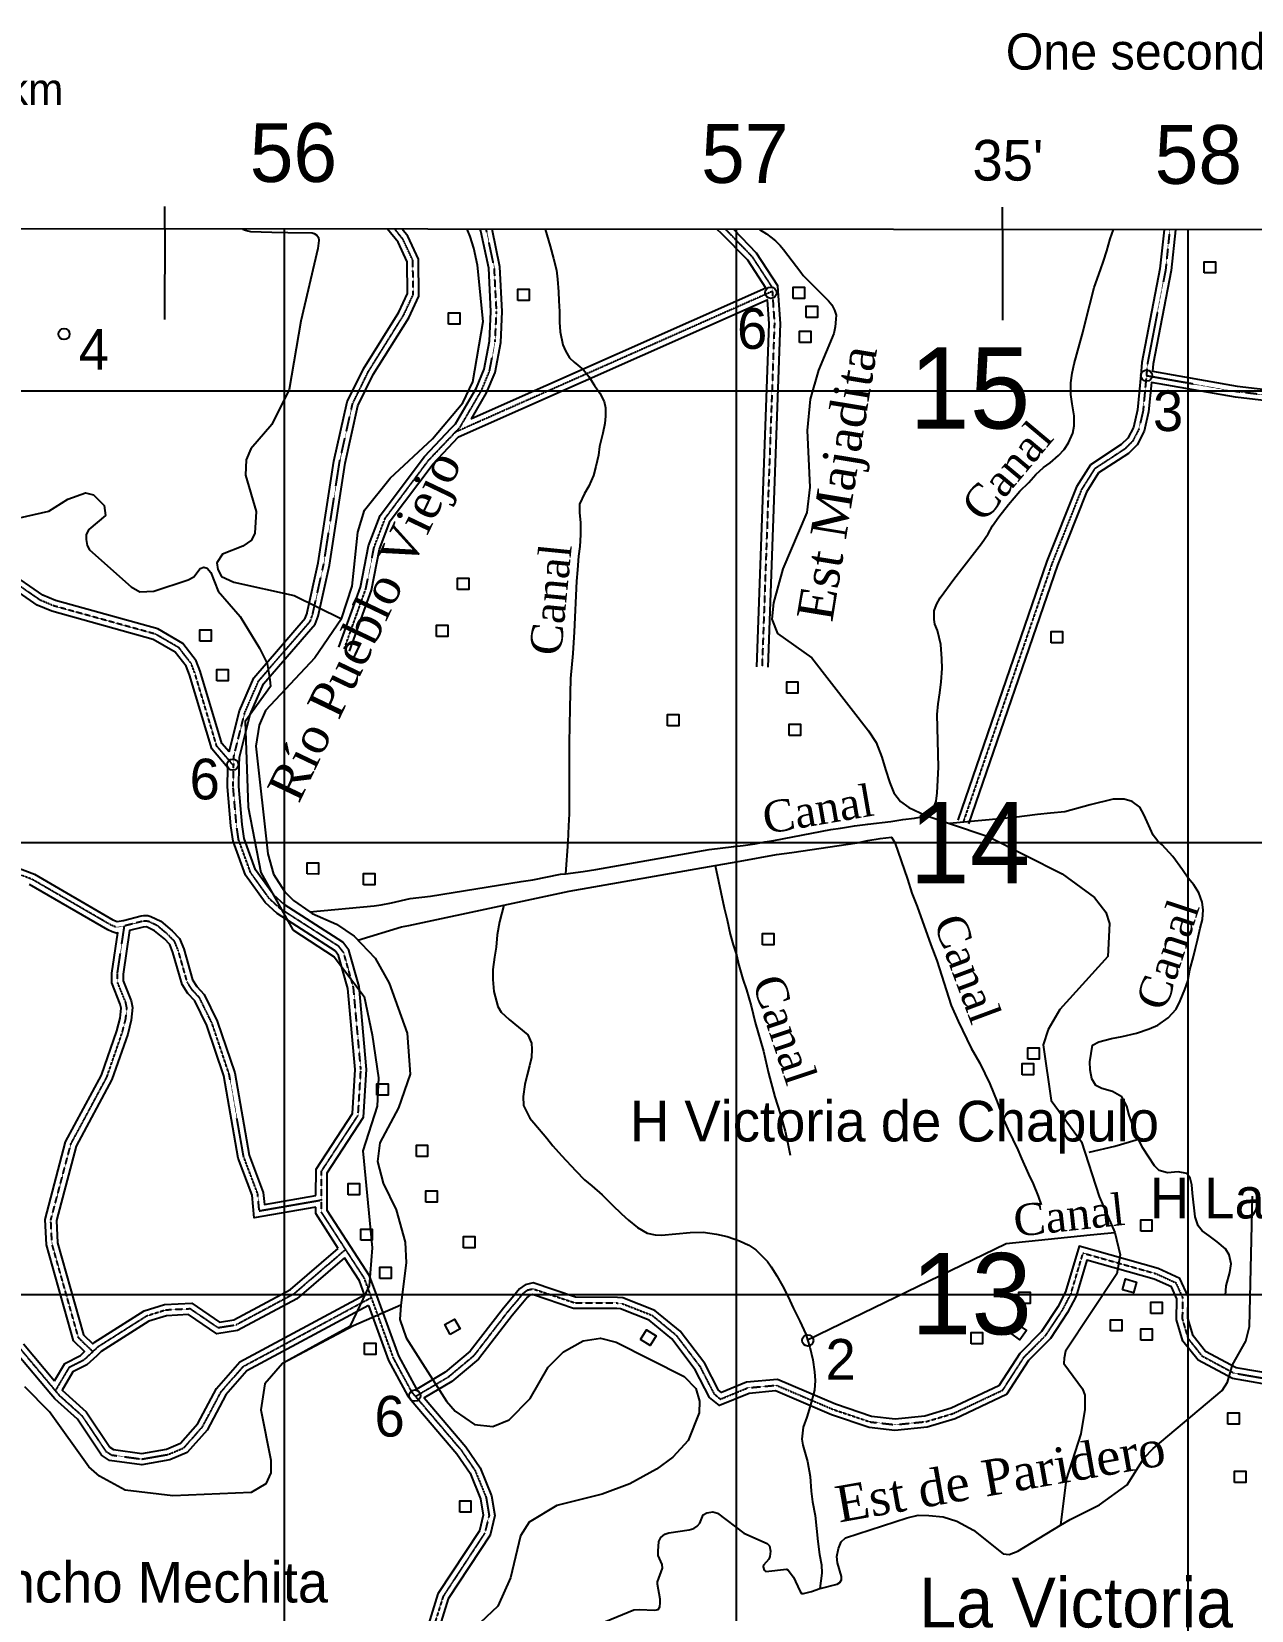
# Model space of a CAD drawing. Extents: x 638173 to 667318, y 9795622 to 9816401.
# Drawn here: x 655440 to 658140, y 9812301 to 9815795 of the extents above; entities that cross this region are included whole.
import ezdxf

# ---------------------------------------------------------------- set-up
doc = ezdxf.new("R2010")
doc.units = 0
doc.header["$MEASUREMENT"] = 0
doc.linetypes.add('HIDDEN', pattern=[0.375, 0.25, -0.125])
for name, color, linetype in [('CAMINO4', 7, 'CONTINUOUS'), ('CAUCECANALIZADO', 7, 'CONTINUOUS'), ('CUADRICULAUTM', 7, 'CONTINUOUS'), ('EDIFICACION', 7, 'CONTINUOUS'), ('INFORMACIONMARGI', 7, 'CONTINUOUS'), ('NOMBRESPOBLADOS', 7, 'CONTINUOUS'), ('NOMBRESPROPIOS', 7, 'CONTINUOUS'), ('PANTANOINUNDACIO', 7, 'CONTINUOUS'), ('PARALELACAMINO', 7, 'CONTINUOUS'), ('PROYECCION', 7, 'CONTINUOUS'), ('PUNTOALTURA', 7, 'CONTINUOUS'), ('RIOINTERMITENTE', 7, 'CONTINUOUS'), ('RIOPERENNE', 7, 'CONTINUOUS'), ('TEXTOAZUL', 7, 'CONTINUOUS'), ('VALORCUADRICULAR', 7, 'CONTINUOUS'), ('VALORGEOGRAFICO', 7, 'CONTINUOUS')]:
    doc.layers.add(name, color=color, linetype=linetype)
doc.styles.add('cotas', font='SWITZN.TTF')
doc.styles.add('escuelas', font='SWZCONLN.TTF')
doc.styles.add('marginal', font='UNVR57W.TTF')
doc.styles.add('poblados', font='SWZCONDN.TTF')
doc.styles.add('rios', font='TIMESI_0.TTF')

# ---------------------------------------------------------------- blocks, each defined once
blk = doc.blocks.new('COTA')
at = {"layer": 'PUNTOALTURA', "color": 1, "linetype": 'Continuous'}
blk.add_circle((0, 0), 12.5, dxfattribs=at)
blk = doc.blocks.new('CASA')
at = {"layer": 'EDIFICACION', "color": 4, "linetype": 'Continuous'}
blk.add_lwpolyline([(-12.57, -13.81), (-12.57, 11.18), (12.43, 11.18), (12.43, -13.82), (-12.57, -13.81)], close=True, dxfattribs=at)

msp = doc.modelspace()

# ---------------------------------------------------------------- linework, layer by layer
at = {"layer": 'CAMINO4', "color": 2, "linetype": 'HIDDEN'}
msp.add_line((657079.51, 9815219.77), (656378.08, 9814908.26), dxfattribs=at)
for points in [[(655887.46, 9814170.22), (655887.99, 9814191.11), (655911.97, 9814287.29), (655942.69, 9814357.77), (656057.04, 9814489.98), (656062.23, 9814504.81), (656086.97, 9814616.63), (656121.81, 9814841.74), (656150.63, 9814970.94), (656185.5, 9815042.23), (656263.82, 9815167.66), (656284.55, 9815212.11), (656284.27, 9815288.05), (656262.22, 9815335.09), (656244.23, 9815357.67)], [(656378.08, 9814908.26), (656388.63, 9814919.32), (656436.04, 9815000.73), (656453.86, 9815043.85), (656466.02, 9815108.16), (656469.41, 9815175.41), (656464.35, 9815272.8), (656446.4, 9815357.53)], [(656976.02, 9815357.15), (657034.13, 9815297.7), (657078.92, 9815228.84), (657079.51, 9815219.77)], [(657959.06, 9815356.46), (657949.95, 9815267.78), (657909.94, 9815061.06), (657907.32, 9815032.95)], [(657079.51, 9815219.77), (657084.18, 9815148.61), (657056.81, 9814388.8)], [(657907.32, 9815032.95), (657900.09, 9814955.54), (657890.66, 9814914.62), (657876.87, 9814887.93), (657859.83, 9814871.04), (657792.61, 9814826.97), (657763.8, 9814781.3), (657698.84, 9814618.72), (657502.09, 9814045.75)], [(658816.46, 9814875.88), (658466.35, 9814917.65), (658314.52, 9814973.53), (658106.53, 9814997.98), (657907.32, 9815032.95)], [(656132.04, 9814428.14), (656180.13, 9814561.81), (656198.18, 9814652.99), (656222.95, 9814717.96), (656319.22, 9814846.56), (656378.08, 9814908.26)], [(655887.46, 9814170.22), (655850.1, 9814213.36), (655801.56, 9814375.38), (655793.47, 9814396.36), (655766.5, 9814431.17), (655714.41, 9814461.37), (655488.86, 9814523.98), (655459, 9814536.67), (655380.17, 9814591.17), (655304.39, 9814623.73), (655205.17, 9814623.73), (655153.08, 9814608.45), (655047.34, 9814545.15), (654974.27, 9814482.27), (654959.64, 9814474.43)], [(656081.74, 9813208.33), (656082.18, 9813273.27), (656162.9, 9813396.52), (656169.03, 9813497.81), (656152.67, 9813679.56), (656131.17, 9813756.03), (656120.4, 9813770.14), (655991.48, 9813853.01), (655966.72, 9813875.6), (655924.96, 9813933.82), (655898.44, 9814006.37), (655893.76, 9814038.68), (655886.29, 9814124.01), (655887.46, 9814170.22)], [(655645.79, 9813815.62), (655628.45, 9813812.64), (655622.85, 9813814.47), (655614.56, 9813818.24), (655441.36, 9813918.74), (655323.11, 9813963.59), (655295.89, 9813970.58), (655241.17, 9813967.01), (655155, 9813934.75), (655132.92, 9813914.96), (655089.52, 9813847.33), (655050.65, 9813807.08), (654937.18, 9813722.05), (654913.72, 9813679.94), (654917.04, 9813579.56), (654910.58, 9813519.29)], [(656081.74, 9813208.33), (655944.2, 9813184.49), (655940.69, 9813222.83), (655909.52, 9813305.25), (655877.65, 9813487.09), (655839.59, 9813600.36), (655811.65, 9813656.96), (655795.76, 9813673.9), (655784.89, 9813690.91), (655765.04, 9813760.71), (655756.85, 9813781.14), (655742.65, 9813795.87), (655719.44, 9813815.56), (655700.3, 9813824.97), (655696.2, 9813825.88), (655688.66, 9813825.88), (655685.02, 9813825.54), (655645.79, 9813815.62)], [(655575.78, 9812873.38), (655544.04, 9812904.25), (655485.47, 9813112.1), (655482.9, 9813164.76), (655527.3, 9813333.03), (655606.7, 9813480.57), (655640.94, 9813579.73), (655648.61, 9813609.55), (655651.06, 9813634.33), (655648.61, 9813646.46), (655630.03, 9813691.93), (655630.19, 9813710.1), (655645.79, 9813815.62)], [(654815.55, 9813380.21), (654830.33, 9813332.09), (654897.33, 9813201.52), (654968.53, 9813110.53), (654988.07, 9813093.4), (655128.81, 9813034.53), (655149.63, 9813017.26), (655225.66, 9812873.68), (655359.65, 9812891.94), (655415.41, 9812879.53), (655492.7, 9812787.11)], [(656135.45, 9813099.57), (656081.56, 9813182.56), (656081.74, 9813208.33)], [(656135.45, 9813099.57), (656020.13, 9813000.75), (655892.16, 9812932.08), (655853.23, 9812926), (655791.33, 9812968.06), (655736.85, 9812965.34), (655694.77, 9812952.1), (655586.77, 9812883.62), (655575.78, 9812873.38)], [(656192.33, 9812993.43), (656176.84, 9813035.83), (656135.45, 9813099.57)], [(656289.78, 9812774.52), (656363.02, 9812817.87), (656420.21, 9812865.6), (656494.01, 9812961.51), (656513.56, 9812984.38), (656529.01, 9813003.49), (656537.96, 9813010), (656549.71, 9813012.57), (656641.88, 9812981.81), (656736.19, 9812981.19), (656746.22, 9812980.31), (656813.42, 9812954.02), (656866.25, 9812910.4), (656919.6, 9812840.28), (656950.43, 9812780.27), (656964.71, 9812768.42), (657025.42, 9812793.51), (657088.72, 9812799.16), (657215.07, 9812745.38), (657296.74, 9812717.92), (657351.11, 9812711.87), (657419.68, 9812718.62), (657479.62, 9812736.58), (657589.66, 9812788.41), (657636.96, 9812861.68), (657685.3, 9812910.39), (657722.3, 9812966.24), (657740.45, 9813001.25), (657767.33, 9813091.7), (657929.22, 9813045.97), (657972.32, 9813026.26), (657987.61, 9812993), (657986.85, 9812945.9), (657999.48, 9812902.89), (658030.18, 9812864.24), (658101.84, 9812826), (658196.4, 9812809.57)], [(655492.7, 9812787.11), (655500.69, 9812777.55), (655551.49, 9812731.98), (655604.21, 9812653.29), (655617.38, 9812644.81), (655684.12, 9812635.76), (655742.29, 9812645.94), (655777.19, 9812660.56), (655818.46, 9812707.13), (655859.89, 9812784.93), (655908.79, 9812840.81), (656192.33, 9812993.43)], [(656289.78, 9812774.52), (656282.29, 9812783.32), (656241.44, 9812858.96), (656192.33, 9812993.43)], [(655575.78, 9812873.38), (655555.43, 9812854.44), (655522.77, 9812838.07), (655492.7, 9812787.11)], [(656289.78, 9812774.52), (656391.32, 9812655.13), (656421.76, 9812610.22), (656446.07, 9812551.28), (656452.77, 9812511.08), (656443.16, 9812472.1), (656351.07, 9812332.02), (656324.81, 9812248.12), (656308.79, 9812156.81), (656284, 9812099.84), (656110.57, 9811846.98), (656025.69, 9811749.98), (655771.55, 9811661.24), (655736.66, 9811631.13), (655669.19, 9811554.47), (655456.84, 9811549.15), (655296.12, 9811533.62)]]:
    msp.add_lwpolyline(points, dxfattribs=at)
at = {"layer": 'CAUCECANALIZADO', "color": 132, "linetype": 'Continuous'}
for points in [[(656576.91, 9815357.44), (656588.09, 9815320.04), (656595.27, 9815293), (656601.64, 9815266.51), (656604.31, 9815247.02), (656606.66, 9815218.92), (656606.86, 9815198.83), (656608.24, 9815175.37), (656608.55, 9815151.82), (656610.14, 9815130.21), (656616.28, 9815101.37), (656622.05, 9815088.14), (656631, 9815073.17), (656641.19, 9815063.48), (656661.34, 9815046.6), (656673.21, 9815031.38), (656686.11, 9815011.65), (656698, 9814994.8), (656707.76, 9814976.37), (656710.31, 9814962.53), (656710.67, 9814943.4), (656709.04, 9814927.62), (656704.77, 9814906), (656697.35, 9814876.47), (656694.54, 9814857.63), (656689.09, 9814832.18), (656683.81, 9814812.8), (656673.56, 9814788.95), (656663.73, 9814772.38), (656653.17, 9814749.26), (656652.49, 9814729.85), (656654.91, 9814708.06), (656654.76, 9814681.25), (656653.33, 9814655.34), (656650.86, 9814634), (656648.08, 9814603.37), (656646.31, 9814578.44), (656641.23, 9814466.72), (656637.87, 9814418.39), (656633.04, 9814363.11), (656631.23, 9814297.2), (656630.05, 9814220.62), (656630.34, 9814130.25), (656629.75, 9814064.06), (656628.77, 9814037.31), (656626.7, 9814001.51), (656621.78, 9813931.2)], [(656621.78, 9813931.2), (656660.77, 9813936.18), (656688.71, 9813940.35), (656940, 9813984.53), (656994.6, 9813991.69), (657015.34, 9813993.77), (657040.69, 9813997.33), (657062.96, 9814002.07), (657082.94, 9814004.97), (657208.95, 9814028.76), (657230.32, 9814032.29), (657261.24, 9814037.04), (657290.89, 9814041.04), (657341.82, 9814046.8), (657368.25, 9814050.96), (657394.21, 9814054.01), (657417.88, 9814058.68), (657419.64, 9814060.1), (657431.49, 9814069.53), (657439.04, 9814083.69), (657442.27, 9814091.78), (657444.43, 9814109.99), (657447.67, 9814166.62), (657444.71, 9814283.21), (657446.8, 9814307.35), (657450, 9814331.78), (657453.56, 9814355.74), (657455.14, 9814385), (657455.02, 9814406.36), (657452.22, 9814438.71), (657445.45, 9814469.7), (657439.26, 9814483.4), (657438.02, 9814493.88), (657438.04, 9814512.92), (657442.99, 9814526.85), (657451.42, 9814541.4), (657481.54, 9814582.89), (657527.23, 9814641.71), (657542.4, 9814661.9), (657557.15, 9814683.44), (657567.03, 9814700.7), (657580.73, 9814721.2), (657602.61, 9814748.29), (657627.51, 9814777.59), (657647.1, 9814797.1), (657662.87, 9814814.82), (657679.99, 9814830.07), (657694.47, 9814840.31), (657712.91, 9814856.43), (657725.38, 9814870.14), (657735.44, 9814884.71), (657744.4, 9814905.99), (657747.46, 9814922.02), (657747.85, 9814944.81), (657743.06, 9814971.25), (657740.59, 9814992.02), (657740.36, 9815017.47), (657743.51, 9815038.93), (657747.91, 9815059.75), (657753.32, 9815080.65), (657759.71, 9815102.52), (657766.66, 9815128.73), (657771.72, 9815149.98), (657791.68, 9815228.15), (657806.12, 9815267.31), (657812.67, 9815286.74), (657819.94, 9815309.39), (657827.58, 9815336.29), (657834.46, 9815356.55)], [(657889.75, 9813343.68), (657886.18, 9813350.7), (657869.18, 9813396.86), (657864.41, 9813416.68), (657853.3, 9813437.57), (657832.21, 9813449.33), (657808.7, 9813455.76), (657795.58, 9813462.23), (657786.41, 9813477.5), (657783.21, 9813497.39), (657782.52, 9813515.23), (657788.5, 9813551.76), (657802.31, 9813559.47), (657830.56, 9813566.57), (657853.75, 9813571.01), (657885.48, 9813578.6), (657913.94, 9813587.61), (657933.15, 9813596.36), (657955.39, 9813612.2), (657973.25, 9813631.3), (657982.02, 9813649.73), (657992.9, 9813675.02), (657999.02, 9813693.59), (658003.89, 9813718.36), (658011.93, 9813748), (658015.95, 9813766.12), (658020.7, 9813784.39), (658026.35, 9813810.99), (658031.72, 9813830.19), (658032.95, 9813851.29), (658031.07, 9813868.21), (658023.76, 9813888.87), (658012.63, 9813906.43), (658000.29, 9813921.29), (657987.73, 9813939.97), (657966.35, 9813969.41), (657942.62, 9813995.38), (657932.78, 9814003.27), (657922.36, 9814016.35), (657908.99, 9814045.68), (657901.65, 9814062.45), (657893.02, 9814078.63), (657875.77, 9814090.77), (657858.51, 9814095.83), (657833.71, 9814095.83), (657783.03, 9814083.69), (657726.84, 9814068.05), (657695.25, 9814065.27), (657666.14, 9814062.25), (657614.61, 9814055.31), (657471.37, 9814042.5)], [(656953.28, 9813949.18), (657008.34, 9813958.86), (657088.82, 9813973.46), (657123.06, 9813978.38), (657267.45, 9813999.51), (657291.02, 9814004.55), (657318.15, 9814009.34), (657343.02, 9814011.79), (657350.71, 9814000.37), (657378.84, 9813918.88), (657388.72, 9813888.35), (657400.2, 9813858.29), (657430.64, 9813773.47), (657443.82, 9813739.08), (657475.5, 9813639.49), (657490.93, 9813604.61), (657519.44, 9813545.22), (657538.8, 9813511.56), (657560.63, 9813466.39), (657569, 9813446.52), (657576.91, 9813426.22), (657584.37, 9813405.95), (657592.33, 9813385.85), (657600.64, 9813365.97), (657622.94, 9813320.46), (657630.98, 9813300.81), (657646.51, 9813266.31), (657656.72, 9813244.9), (657667.82, 9813217.63), (657674.7, 9813198.26)], [(656055.96, 9813846.79), (656198.1, 9813859.78), (656214.17, 9813862.02), (656237.1, 9813866.44), (656278.37, 9813876), (656323.1, 9813881.34), (656523.86, 9813913.88), (656549.87, 9813917.75), (656611.02, 9813929.83), (656621.78, 9813931.2)], [(656485.35, 9813861.58), (656629.78, 9813892.28), (656953.28, 9813949.18)], [(656953.28, 9813949.18), (656972.86, 9813855.86), (656979.97, 9813828.88), (656986.32, 9813797.67), (656992.94, 9813774.04), (657000.04, 9813751.47), (657005.79, 9813728.46), (657014.63, 9813697.66), (657022.78, 9813673.85), (657032.82, 9813638.68), (657041.92, 9813602.04), (657060.06, 9813538.64), (657071.04, 9813489.93), (657085.48, 9813437.12), (657097.23, 9813400.45), (657107.78, 9813361.54), (657113.91, 9813334.28), (657119.31, 9813308.09)], [(656162.53, 9813784.1), (656258.59, 9813813.67), (656275.2, 9813816.91), (656485.35, 9813861.58)], [(656485.35, 9813861.58), (656475.79, 9813824.91), (656470.31, 9813795.61), (656468.14, 9813768.75), (656464.58, 9813746.19), (656461.34, 9813719.36), (656461.27, 9813697.35), (656463.34, 9813670.36), (656471.79, 9813637.38), (656479.59, 9813624.83), (656497.29, 9813608.55), (656538.24, 9813574.53), (656546.46, 9813556.41), (656547.66, 9813542.83), (656546.77, 9813524.41), (656542.54, 9813505.88), (656536.78, 9813486.08), (656532.11, 9813464.8), (656527.86, 9813437.95), (656528.65, 9813418.22), (656543.16, 9813390.25), (656551.58, 9813379.9), (656580.46, 9813346.2), (656594.01, 9813329.11), (656612.97, 9813307.9), (656644.81, 9813273.64), (656664.06, 9813254.03), (656680.44, 9813240.6), (656703.32, 9813220.68), (656725.18, 9813198.72), (656745.87, 9813178.54), (656761.02, 9813164.81), (656781.05, 9813148.61), (656802.27, 9813136.05), (656820.31, 9813131.65), (656834, 9813131.54), (656897.43, 9813137.08), (656926.57, 9813137.69), (656956.13, 9813133.5), (656979.45, 9813128.56), (657007.02, 9813119.01), (657027.41, 9813109.4), (657043.27, 9813098.95), (657068.99, 9813073.36), (657077.11, 9813061.28), (657089.42, 9813041.12), (657102.1, 9813018.91), (657114.59, 9812994.54), (657126.04, 9812970.53), (657140.77, 9812940.81), (657153.56, 9812912.25), (657157.58, 9812899.42)], [(657780.85, 9813314.6), (657837.57, 9813327.88), (657889.75, 9813343.68)], [(658082.85, 9812997.5), (658084.19, 9813019.43), (658092.06, 9813048.81), (658095.17, 9813067.85), (658090.88, 9813087.95), (658082.69, 9813100.75), (658064.06, 9813116.82), (658046.56, 9813130.03), (658030.6, 9813140.85), (658021.92, 9813152.06), (658015.24, 9813172.08), (658009.57, 9813224.16), (658007.96, 9813242.43), (658004.44, 9813257.25), (657997.23, 9813267.58), (657977.92, 9813271.36), (657954.19, 9813269.45), (657935.5, 9813274.05), (657925.29, 9813284.74), (657912.85, 9813303.57), (657898.93, 9813325.6), (657889.75, 9813343.68)], [(657157.58, 9812899.42), (657596.81, 9813112.95), (657783.32, 9813131.94), (657837.3, 9813136.96)], [(657157.58, 9812899.42), (657162.52, 9812883.66), (657169.03, 9812855.55), (657173.13, 9812829.18), (657174.5, 9812809.38), (657173.13, 9812788.39), (657163.68, 9812753.06), (657155.69, 9812728.22), (657148, 9812706.11), (657145.22, 9812679.7), (657147.07, 9812666.56), (657157.47, 9812630.22), (657163.09, 9812597.31), (657165.93, 9812564.4), (657168.44, 9812540.92), (657174.74, 9812510.96), (657180.1, 9812453.18), (657184.25, 9812424.74), (657188.19, 9812401.44), (657188.93, 9812383.1), (657184.85, 9812349.01)]]:
    msp.add_lwpolyline(points, dxfattribs=at)
at = {"layer": 'CUADRICULAUTM', "color": 2, "linetype": 'Continuous'}
for points in [[(656000, 9796930.07), (656000, 9797000), (656000, 9798000), (656000, 9799000), (656000, 9800000), (656000, 9801000), (656000, 9802000), (656000, 9803000), (656000, 9804000), (656000, 9805000), (656000, 9806000), (656000, 9807000), (656000, 9808000), (656000, 9809000), (656000, 9810000), (656000, 9811000), (656000, 9812000), (656000, 9813000), (656000, 9814000), (656000, 9815357.85)], [(657000, 9796929.3), (657000, 9797000), (657000, 9798000), (657000, 9799000), (657000, 9800000), (657000, 9801000), (657000, 9802000), (657000, 9803000), (657000, 9804000), (657000, 9805000), (657000, 9806000), (657000, 9807000), (657000, 9808000), (657000, 9809000), (657000, 9810000), (657000, 9811000), (657000, 9812000), (657000, 9813000), (657000, 9814000), (657000, 9815357.14)], [(658000, 9796928.52), (658000, 9797000), (658000, 9798000), (658000, 9799000), (658000, 9800000), (658000, 9801000), (658000, 9802000), (658000, 9803000), (658000, 9804000), (658000, 9805000), (658000, 9806000), (658000, 9807000), (658000, 9808000), (658000, 9809000), (658000, 9810000), (658000, 9811000), (658000, 9812000), (658000, 9813000), (658000, 9814000), (658000, 9815356.43)], [(655000, 9815000), (656000, 9815000), (657000, 9815000), (658000, 9815000), (659000, 9815000), (660000, 9815000), (661000, 9815000), (662000, 9815000), (663000, 9815000), (664000, 9815000), (666619.42, 9815000)], [(655000, 9814000), (656000, 9814000), (657000, 9814000), (658000, 9814000), (659000, 9814000), (660000, 9814000), (661000, 9814000), (662000, 9814000), (663000, 9814000), (664000, 9814000), (665000, 9814000), (666617.8, 9814000)], [(655000, 9813000), (656000, 9813000), (657000, 9813000), (658000, 9813000), (659000, 9813000), (660000, 9813000), (661000, 9813000), (662000, 9813000), (663000, 9813000), (664000, 9813000), (665000, 9813000), (666617.8, 9813000)]]:
    msp.add_lwpolyline(points, dxfattribs=at)
at = {"layer": 'PANTANOINUNDACIO', "color": 2, "linetype": 'Continuous'}
for points in [[(655380.82, 9814711.01), (655478.67, 9814733.77), (655520.23, 9814760.01), (655559.66, 9814773.95), (655577.24, 9814769.71), (655600.69, 9814746.24), (655604.09, 9814724.1), (655566.92, 9814693.08), (655561.06, 9814681.99), (655561, 9814670.59), (655563.43, 9814657.68), (655568.68, 9814648.16), (655660.7, 9814566.32), (655679.73, 9814555.02), (655711.04, 9814556.65), (655786.96, 9814581.2), (655799.1, 9814588.19), (655813.65, 9814606.69), (655821.17, 9814609.62), (655829.06, 9814607.29), (655836.77, 9814597.8), (655852.85, 9814556.7), (655902.12, 9814500.39), (655944.35, 9814430.01), (655961.28, 9814396.21), (655967.21, 9814360.63), (655968.98, 9814345.55), (655912.67, 9814268.12), (655919.71, 9814078.09), (655947.87, 9813933.8), (656018.25, 9813807.11), (656109.75, 9813747.28), (656176.62, 9813659.3), (656194.21, 9813574.84), (656208.29, 9813479.82), (656204.77, 9813416.47), (656173.1, 9813317.93), (656194.21, 9813103.26), (656187.17, 9813018.8), (656144.75, 9812928.9)], [(656144.75, 9812928.9), (655995.8, 9812847.17), (655956.61, 9812802.61), (655947.78, 9812744.84), (655969.83, 9812633.62), (655969.88, 9812605.13), (655958.8, 9812580.7), (655926.34, 9812562.01), (655752.96, 9812554.4), (655647.29, 9812567.32), (655590.58, 9812597.68), (655567.23, 9812618.63), (655479.98, 9812740.04), (655425.47, 9812795.5)]]:
    msp.add_lwpolyline(points, dxfattribs=at)
at = {"layer": 'PARALELACAMINO', "color": 7, "linetype": 'Continuous'}
for p, q in [((656434.48, 9815353.48), (656433.11, 9815357.54)), ((656957.89, 9815357.17), (656965.98, 9815349.45))]:
    msp.add_line(p, q, dxfattribs=at)
for points in [[(655877.52, 9814200.79), (655900.09, 9814291.33), (655931.99, 9814364.51), (656046.03, 9814496.36), (656049.94, 9814507.54), (656050.2, 9814508.29), (656050.35, 9814508.96), (656074.68, 9814618.94), (656109.52, 9814844.06), (656138.75, 9814975.1), (656174.56, 9815048.3), (656252.81, 9815173.63), (656272.04, 9815214.86), (656271.78, 9815285.24), (656251.53, 9815328.45), (656228.18, 9815357.69)], [(656074.26, 9814501.33), (656099.26, 9814614.32), (656134.1, 9814839.42), (656162.51, 9814966.78), (656196.44, 9815036.16), (656274.83, 9815161.69), (656297.06, 9815209.36), (656296.76, 9815290.86), (656272.91, 9815341.73), (656260.31, 9815357.66)], [(656120.28, 9814432.37), (656168.05, 9814565.16), (656186.12, 9814656.45), (656211.89, 9814724.05), (656309.66, 9814854.65), (656369.04, 9814916.89), (656378.57, 9814926.88), (656424.81, 9815006.29), (656441.82, 9815047.44), (656453.58, 9815109.64), (656456.89, 9815175.4), (656451.92, 9815271.17), (656434.48, 9815353.48)], [(656965.98, 9815349.45), (657024.33, 9815289.84), (657065.16, 9815227.07), (656413.88, 9814937.83), (656447.27, 9814995.17), (656465.9, 9815040.26), (656478.46, 9815106.68), (656481.93, 9815175.42), (656476.78, 9815274.43), (656459.93, 9815357.52)], [(656994.14, 9815357.14), (657043.93, 9815305.56), (657091.18, 9815232.91), (657091.98, 9815220.59), (657096.69, 9815148.79), (657069.3, 9814388.35)], [(657946.88, 9815356.47), (657937.57, 9815269.62), (657897.55, 9815062.83), (657894.87, 9815034.11), (657887.72, 9814957.53), (657878.83, 9814918.96), (657866.67, 9814895.42), (657851.92, 9814880.8), (657783.49, 9814835.94), (657752.62, 9814787), (657687.12, 9814623.07), (657490.27, 9814049.81)], [(657971.73, 9815356.45), (657962.33, 9815265.94), (657922.33, 9815059.29), (657920.84, 9815043.27), (658108.34, 9815010.35), (658317.45, 9814985.77), (658469.29, 9814929.89), (658802.1, 9814890.18)], [(656143.8, 9814423.91), (656192.21, 9814558.46), (656210.24, 9814649.53), (656234.01, 9814711.87), (656328.78, 9814838.47), (656385.42, 9814897.85), (657068.21, 9815201.08), (657071.67, 9815148.43), (657044.32, 9814389.25)], [(658951.21, 9814099), (658874.85, 9814278.1), (658837.03, 9814562.85), (658842.55, 9814614.96), (658830.81, 9814726.87), (658811.42, 9814814.69), (658805.25, 9814864.63), (658463.41, 9814905.41), (658311.59, 9814961.29), (658104.72, 9814985.61), (657918.51, 9815018.3), (657912.46, 9814953.55), (657902.49, 9814910.28), (657887.07, 9814880.44), (657867.74, 9814861.28), (657801.73, 9814818), (657774.98, 9814775.6), (657710.56, 9814614.37), (657513.91, 9814041.69)], [(655877.52, 9814200.79), (655861.3, 9814219.52), (655813.4, 9814379.43), (655804.47, 9814402.57), (655774.88, 9814440.76), (655719.3, 9814472.99), (655492.99, 9814535.81), (655465.06, 9814547.68), (655386.25, 9814602.16)], [(655874.84, 9814165.7), (655838.9, 9814207.2), (655789.72, 9814371.33), (655782.47, 9814390.15), (655758.12, 9814421.58), (655709.52, 9814449.75), (655484.73, 9814512.15), (655452.94, 9814525.66), (655374.09, 9814580.18)], [(658197.87, 9812822), (658105.96, 9812837.97), (658038.35, 9812874.05), (658010.79, 9812908.75), (657999.38, 9812947.6), (658000.15, 9812995.64), (657981.74, 9813035.7), (657933.54, 9813057.74), (657758.86, 9813107.08), (657728.81, 9813005.95), (657711.51, 9812972.59), (657675.56, 9812918.32), (657627.17, 9812869.56), (657581.1, 9812798.19), (657475.14, 9812748.29), (657417.25, 9812730.94), (657351.19, 9812724.44), (657299.45, 9812730.2), (657219.52, 9812757.07), (657090.73, 9812811.89), (657022.41, 9812805.79), (656966.9, 9812782.85), (656960.38, 9812788.26), (656930.22, 9812846.97), (656875.32, 9812919.12), (656819.84, 9812964.93), (656749.1, 9812992.61), (656736.78, 9812993.69), (656643.95, 9812994.3), (656550.4, 9813025.52), (656532.73, 9813021.65), (656520.33, 9813012.63), (656503.95, 9812992.37), (656484.3, 9812969.39), (656411.14, 9812874.31), (656355.79, 9812828.11), (656292.52, 9812790.67), (656252.87, 9812864.1), (656204.07, 9812997.72), (656188.09, 9813041.45), (656145.93, 9813106.38), (656094.09, 9813186.22), (656094.24, 9813208.25), (656094.65, 9813269.5), (656175.18, 9813392.45), (656181.56, 9813497.99), (656165.02, 9813681.83), (656142.56, 9813761.71), (656129, 9813779.47), (655999.13, 9813862.95), (655976.11, 9813883.95), (655936.11, 9813939.72), (655910.63, 9814009.44), (655906.18, 9814040.12), (655898.8, 9814124.4), (655899.96, 9814169.9), (655900.45, 9814189.42), (655923.85, 9814283.25), (655953.39, 9814351.03), (656068.05, 9814483.6), (656074.26, 9814501.33)], [(656069.31, 9813218.86), (656069.71, 9813277.04), (656150.62, 9813400.59), (656156.5, 9813497.63), (656140.32, 9813677.29), (656119.78, 9813750.35), (656111.8, 9813760.81), (655983.83, 9813843.07), (655957.33, 9813867.25), (655913.81, 9813927.92), (655886.25, 9814003.3), (655881.34, 9814037.24), (655873.78, 9814123.62), (655874.84, 9814165.7)], [(655326.89, 9813975.52), (655446.75, 9813930.06), (655620.3, 9813829.36), (655629.39, 9813825.48), (655642.72, 9813827.78), (655643.2, 9813827.86), (655643.66, 9813827.98), (655682.89, 9813837.9), (655688.08, 9813838.38), (655697.57, 9813838.38), (655704.47, 9813836.85), (655726.35, 9813826.09), (655751.21, 9813805), (655767.54, 9813788.06), (655776.88, 9813764.76), (655796.41, 9813696.09), (655805.67, 9813681.61), (655822.04, 9813664.16), (655851.17, 9813605.14), (655889.8, 9813490.18), (655921.63, 9813308.57), (655952.98, 9813225.66), (655955.41, 9813199.12), (656069.31, 9813218.86)], [(655490.93, 9812808.71), (655513.88, 9812847.59), (655548.23, 9812864.81), (655557.65, 9812873.58), (655532.92, 9812897.63), (655473.05, 9813110.07), (655470.32, 9813166.08), (655515.59, 9813337.65), (655595.21, 9813485.6), (655628.96, 9813583.33), (655636.27, 9813611.73), (655638.44, 9813633.69), (655636.59, 9813642.83), (655617.51, 9813689.53), (655617.7, 9813711.07), (655630.9, 9813800.38), (655627.51, 9813799.8), (655618.31, 9813802.8), (655608.82, 9813807.12), (655435.97, 9813907.42)], [(656069.13, 9813193.46), (655932.99, 9813169.86), (655928.4, 9813220), (655897.41, 9813301.93), (655865.5, 9813484), (655828.01, 9813595.58), (655801.26, 9813649.76), (655785.85, 9813666.19), (655773.37, 9813685.73), (655753.2, 9813756.66), (655746.16, 9813774.22), (655734.09, 9813786.74), (655712.53, 9813805.03), (655696.13, 9813813.09), (655694.83, 9813813.38), (655687.15, 9813813.18), (655656.94, 9813805.54), (655642.68, 9813709.13), (655642.55, 9813694.33), (655660.63, 9813650.09), (655663.68, 9813634.97), (655660.95, 9813607.37), (655652.92, 9813576.13), (655618.19, 9813475.54), (655539.01, 9813328.41), (655495.48, 9813163.44), (655497.89, 9813114.13), (655555.16, 9812910.87), (655575.96, 9812890.64), (655579.1, 9812893.56), (655689.46, 9812963.53), (655734.63, 9812977.74), (655794.89, 9812980.75), (655856.18, 9812939.11), (655888.13, 9812944.1), (656013.03, 9813011.12), (656119.01, 9813101.94)], [(656185.54, 9812975.58), (655916.71, 9812830.88), (655870.25, 9812777.78), (655828.8, 9812699.95), (655784.65, 9812650.13), (655745.83, 9812633.87), (655684.36, 9812623.11), (655612.95, 9812632.8), (655595.27, 9812644.18), (655541.98, 9812723.72), (655491.67, 9812768.84), (655483.11, 9812779.09), (655408.55, 9812868.25), (655359.12, 9812879.25), (655218.7, 9812860.12), (655139.74, 9813009.22), (655122.27, 9813023.72), (654981.36, 9813082.66), (654959.41, 9813101.9), (654886.75, 9813194.75), (654818.7, 9813327.37), (654804.36, 9813374.07), (654769.02, 9813415.43), (654735.38, 9813428.96)], [(656119.01, 9813101.94), (656069.03, 9813178.9), (656069.13, 9813193.46)], [(656132.74, 9813080.79), (656027.23, 9812990.38), (655896.19, 9812920.06), (655850.28, 9812912.89), (655787.77, 9812955.37), (655739.07, 9812952.94), (655700.08, 9812940.67), (655594.44, 9812873.68), (655584.3, 9812864.23), (655562.63, 9812844.07), (655531.66, 9812828.55), (655507.75, 9812788.02), (655561, 9812740.24), (655613.15, 9812662.4), (655621.81, 9812656.82), (655683.88, 9812648.41), (655738.75, 9812658.01), (655769.73, 9812670.99), (655808.12, 9812714.31), (655849.53, 9812792.08), (655900.87, 9812850.74), (656176.88, 9812999.31)], [(656176.88, 9812999.31), (656165.59, 9813030.21), (656132.74, 9813080.79)], [(658194.93, 9812797.14), (658097.72, 9812814.03), (658022.01, 9812854.43), (657988.17, 9812897.03), (657974.32, 9812944.2), (657975.07, 9812990.36), (657962.9, 9813016.82), (657924.9, 9813034.2), (657775.8, 9813076.32), (657752.09, 9812996.55), (657733.09, 9812959.89), (657695.04, 9812902.46), (657646.75, 9812853.8), (657598.22, 9812778.63), (657484.1, 9812724.87), (657422.11, 9812706.3), (657351.03, 9812699.3), (657294.03, 9812705.64), (657210.62, 9812733.69), (657086.71, 9812786.43), (657028.43, 9812781.23), (656962.52, 9812753.99), (656940.48, 9812772.28), (656908.98, 9812833.59), (656857.18, 9812901.68), (656807, 9812943.11), (656743.34, 9812968.01), (656735.6, 9812968.69), (656639.81, 9812969.32), (656549.02, 9812999.62), (656543.19, 9812998.35), (656537.69, 9812994.35), (656523.17, 9812976.39), (656503.72, 9812953.63), (656429.28, 9812856.89), (656370.25, 9812807.63), (656308.91, 9812771.32), (656401.28, 9812662.71), (656432.83, 9812616.17), (656458.17, 9812554.73), (656465.52, 9812510.59), (656454.78, 9812467.03), (656362.48, 9812326.62), (656336.98, 9812245.16)], [(656185.54, 9812975.58), (656230.01, 9812853.82), (656271.92, 9812776.22), (656280.26, 9812766.42), (656381.36, 9812647.55), (656410.69, 9812604.27), (656433.97, 9812547.83), (656440.02, 9812511.57), (656431.54, 9812477.17), (656339.66, 9812337.42), (656312.64, 9812251.08), (656296.73, 9812160.43), (656273.02, 9812105.92), (656100.68, 9811854.66), (656018.46, 9811760.69), (655765.18, 9811672.26), (655727.84, 9811640.03), (655663.42, 9811566.83), (655456.08, 9811561.63), (655295.51, 9811546.12)], [(655422.27, 9812890.81), (655490.93, 9812808.71)]]:
    msp.add_lwpolyline(points, dxfattribs=at)
at = {"layer": 'PROYECCION', "color": 7, "linetype": 'Continuous'}
for p, q in [((655734.8, 9815357.8), (655734.84, 9815407.8)), ((657589.16, 9815356.51), (657589.2, 9815406.51)), ((657589.16, 9815356.51), (657589.2, 9815406.51)), ((655734.8, 9815357.8), (655734.65, 9815157.8)), ((657589.16, 9815356.51), (657589.01, 9815156.51))]:
    msp.add_line(p, q, dxfattribs=at)
msp.add_lwpolyline([(638790.96, 9796943.41), (666604.83, 9796921.85), (666619.7, 9815350.33), (638803.33, 9815370.02)], close=True, dxfattribs=at)
at = {"layer": 'RIOINTERMITENTE', "color": 132, "linetype": 'Continuous'}
for points in [[(657051.3, 9815357.1), (657066.65, 9815347.31), (657076.66, 9815339.85), (657086.68, 9815331.41), (657091.82, 9815326.6), (657096.7, 9815321.78), (657104.66, 9815312.62), (657142.92, 9815262.34), (657147.9, 9815255.1), (657204.07, 9815198.78), (657210.99, 9815190.27), (657217.38, 9815178.65), (657220.73, 9815167.16), (657220.48, 9815158.12), (657218.93, 9815141.47), (657215.52, 9815126.85), (657181.64, 9815045.81), (657163.15, 9814981.71), (657157.04, 9814912.33), (657162.81, 9814786.31), (657155.9, 9814730.28), (657102.75, 9814606.19), (657081.92, 9814530.72), (657078.88, 9814494.51), (657090.91, 9814462.42), (657166.74, 9814408.97), (657292.51, 9814247.59), (657309.64, 9814221.24), (657322.04, 9814188.79), (657330.13, 9814161.57), (657340.01, 9814132.31), (657348.58, 9814109.82), (657363.56, 9814091.21), (657381.89, 9814077.62), (657419.64, 9814060.1)], [(657419.64, 9814060.1), (657471.37, 9814042.5), (657557.17, 9814013.3), (657721.23, 9813930.88), (657792.27, 9813878.9), (657817.71, 9813845.72), (657825.77, 9813820.77), (657821.84, 9813748.18), (657715.97, 9813630.59), (657690.21, 9813586.77), (657679.14, 9813552.25), (657696.99, 9813429.32), (657763.88, 9813337.82), (657803.02, 9813216.52), (657837.3, 9813136.96), (657849.22, 9813087.55), (657842, 9813045.66), (657728.79, 9812874.28), (657725.16, 9812858.85), (657724.97, 9812847.55), (657766.02, 9812791.24), (657771.22, 9812777), (657771.22, 9812745.22), (657762.56, 9812691.78), (657730.03, 9812590.39), (657717.58, 9812489.37)], [(657717.58, 9812489.37), (657738.56, 9812502.1), (657803.55, 9812534.26), (657864.62, 9812578.8), (657902.59, 9812638.51), (657922.78, 9812659.08), (658074.88, 9812787.18), (658086.84, 9812805.89), (658097.74, 9812844.07), (658127.33, 9812896.4), (658135.89, 9812929.16), (658142.32, 9813217.6)], [(656257.6, 9812976.45), (656152.9, 9812930.7), (655995.8, 9812847.17), (655956.61, 9812802.61), (655947.78, 9812744.84), (655969.83, 9812633.62), (655969.88, 9812605.13), (655958.8, 9812580.7), (655926.34, 9812562.01), (655752.96, 9812554.4), (655647.29, 9812567.32), (655590.58, 9812597.68), (655567.23, 9812618.63), (655479.98, 9812740.04), (655425.47, 9812795.5)], [(656660.08, 9812255.78), (656773.25, 9812301.93), (656784.89, 9812303.17), (656819.49, 9812301.43), (656826.99, 9812302.54), (656830.91, 9812309.04), (656831.33, 9812317.92), (656831.3, 9812325.81), (656825.54, 9812358.96), (656825.41, 9812364.42), (656836.45, 9812394.6), (656835.56, 9812402.47), (656827.13, 9812422.34), (656826.68, 9812431.64), (656828.4, 9812453.72), (656833.02, 9812462.08), (656841.9, 9812469.69), (656850.49, 9812472.69), (656895.72, 9812478.82), (656906.16, 9812481.95), (656913.56, 9812487.33), (656918.84, 9812493.79), (656926.82, 9812512.15), (656934.48, 9812517.04), (656947.59, 9812518.73), (656958.18, 9812516.11), (657016.31, 9812471.76), (657068.49, 9812448.97), (657073.4, 9812443.45), (657075.68, 9812432.06), (657073.99, 9812419.8), (657071.84, 9812413.99), (657060.04, 9812401.2), (657059.25, 9812397.44), (657061.31, 9812389.79), (657065.24, 9812386.68), (657110.64, 9812392.33), (657115, 9812389.79), (657126.83, 9812374.57), (657140.36, 9812344.13), (657144.3, 9812338.12), (657148.82, 9812338.21), (657166.17, 9812342.78), (657184.85, 9812349.01), (657185.77, 9812349.32), (657222.8, 9812358.93), (657228.72, 9812362.73), (657232.33, 9812368.52), (657232.94, 9812375.84), (657223.64, 9812405.85), (657222.21, 9812420.33), (657225.76, 9812437.98), (657231.75, 9812452.89), (657241.37, 9812461.8), (657378.12, 9812505.97), (657402.02, 9812511.91), (657425.63, 9812511.23), (657457.87, 9812507.74), (657487.75, 9812498.12), (657524.72, 9812478.5), (657590.32, 9812425.97), (657603.75, 9812424.72), (657622.59, 9812431.72), (657717.58, 9812489.37)]]:
    msp.add_lwpolyline(points, dxfattribs=at)
at = {"layer": 'RIOPERENNE', "color": 5, "linetype": 'Continuous'}
for points in [[(655907.62, 9815357.91), (655913.93, 9815355.11), (655919.17, 9815353.53), (655924.37, 9815352.7), (655972.13, 9815350.76), (656007.14, 9815350.57), (656061.23, 9815349.56), (656065.53, 9815348.25), (656071.72, 9815343.99), (656075.3, 9815339.39), (656076.17, 9815332.39), (656074.09, 9815314.44), (656035.8, 9815154.02), (656010.19, 9815002.86), (655972.06, 9814925.6), (655925.33, 9814871.49), (655915.02, 9814846.93), (655913.75, 9814813.41), (655937.63, 9814732.93), (655934.4, 9814685.18), (655926.93, 9814669.13), (655908.05, 9814655.87), (655862.55, 9814638.61), (655850.08, 9814619.17), (655852.52, 9814604.38), (655860.85, 9814588.6), (655887.52, 9814576.45), (656021.65, 9814546.68), (656126.23, 9814495.02)], [(656126.23, 9814495.02), (656150.09, 9814567.56), (656162.23, 9814686.69), (656177.37, 9814735.88), (656234.11, 9814806.58), (656327.41, 9814893.68), (656394.72, 9814973.19), (656416.59, 9815019.63), (656439.41, 9815153.22), (656427.14, 9815277.97), (656418.76, 9815315.23), (656411.15, 9815341.12), (656404.47, 9815357.56)], [(656126.23, 9814495.02), (656067.11, 9814408.79), (655957.67, 9814292.33), (655943.66, 9814259.7), (655936.71, 9814213.44), (655962.77, 9813975.36), (655975.7, 9813930.36), (656000.36, 9813890.93), (656020.23, 9813872.25), (656055.96, 9813846.79), (656061.4, 9813842.92), (656115.33, 9813819.75), (656154.27, 9813792.8), (656200.49, 9813744.12), (656231.86, 9813688.76), (656271.53, 9813578.6), (656278.07, 9813487.32), (656252.11, 9813412.97), (656211.24, 9813335.35), (656206.05, 9813294.17), (656218.49, 9813246.09), (656247.03, 9813187.02), (656266.75, 9813115.69), (656268.92, 9813070.11), (656257.6, 9812976.45), (656255.53, 9812944.99), (656269.2, 9812904.4), (656358.16, 9812763.67), (656377.52, 9812741.48), (656420.14, 9812712.15), (656461.11, 9812707.95), (656497.18, 9812722.79), (656543.59, 9812769.82), (656583.39, 9812838.9), (656617.76, 9812873.01), (656660.99, 9812897.51), (656699.59, 9812903.06), (656733.74, 9812894.66), (656884.57, 9812818.65), (656910.63, 9812791.95), (656918.63, 9812764.16), (656917.81, 9812738.43), (656893.7, 9812676.6), (656859.15, 9812640.2), (656823.37, 9812613.46), (656764.38, 9812581.15), (656702.72, 9812558.3), (656602.76, 9812533.03), (656541.16, 9812496), (656522.63, 9812466), (656500.43, 9812373.19), (656472.24, 9812310.5), (656381.76, 9812225.66)]]:
    msp.add_lwpolyline(points, dxfattribs=at)

# ---------------------------------------------------------------- block references
at = {"layer": 'EDIFICACION', "color": 4, "linetype": 'Continuous'}
for p in [(658047.74, 9815274.4), (656529.18, 9815213.26), (657138.31, 9815218.25), (657166.8, 9815176.05), (656375.61, 9815161.18), (657152.62, 9815120.93), (656395.77, 9814574.32), (655824.92, 9814459.82), (656348.68, 9814469.81), (657709.41, 9814455.92), (655863.11, 9814371.94), (657123.99, 9814344.4), (656860.52, 9814272.61), (657129.29, 9814250.73), (656062.98, 9813944.36), (656187.5, 9813920.45), (657070.59, 9813787.51), (657657.66, 9813534.59), (657644.92, 9813500.18), (656216.75, 9813455.26), (656304.32, 9813319.36), (656153.2, 9813234.08), (656325.55, 9813218.24), (657907.39, 9813154.17), (656181.39, 9813133.67), (656408.62, 9813117.09), (656223.52, 9813048.92), (657638.04, 9812994.21), (657929.81, 9812971.47), (657532.51, 9812904.86), (657840.83, 9812933.09), (657908, 9812913.03), (656189.66, 9812881.01), (658100.19, 9812726.81), (658115.03, 9812597.63), (656400.23, 9812531.94)]:
    msp.add_blockref('CASA', p, dxfattribs=at)
for p, xscale, yscale, rotation in [((657870.5, 9813020.29), 1.000000224929321, 1.000000224929321, 343.918821508294), ((656370.93, 9812929.81), 1.00000040112356, 1.00000040112356, 29.63097498142911), ((656806.21, 9812905.69), 1.000001897358448, 1.000001897358448, 327.9059835075685), ((657625.49, 9812918.13), 0.9999999785327238, 0.9999999785327238, 324.6096456110986)]:
    msp.add_blockref('CASA', p, dxfattribs=dict(at, xscale=xscale, yscale=yscale, rotation=rotation))
at = {"layer": 'PUNTOALTURA', "color": 1, "linetype": 'Continuous'}
for p in [(657076.36, 9815216.85), (655512.01, 9815125.55), (657907.96, 9815033.51), (655885.36, 9814172.53), (657157.95, 9812898.26), (656288.39, 9812776.27)]:
    msp.add_blockref('COTA', p, dxfattribs=at)

# ---------------------------------------------------------------- texts
at = {"layer": 'INFORMACIONMARGI', "color": 5, "linetype": 'Continuous', "style": 'poblados'}
msp.add_text('One second of longitude equals 30.91 m', height=80, dxfattribs=at).set_placement((657596.35, 9815710.59))
at = {"layer": 'INFORMACIONMARGI', "color": 7, "linetype": 'Continuous', "style": 'poblados'}
msp.add_text('SAN JUAN 7.1km', height=70, dxfattribs=at).set_placement((654766.65, 9815632.35))
at = {"layer": 'NOMBRESPOBLADOS', "color": 7, "linetype": 'Continuous', "style": 'poblados'}
msp.add_text('La Victoria', height=110, dxfattribs=at).set_placement((657404.46, 9812263.07))
at = {"layer": 'NOMBRESPROPIOS', "color": 6, "linetype": 'Continuous', "style": 'escuelas'}
for s, p in [('H Victoria de Chapulo', (656764.68, 9813338.59)), ('H La Elsa', (657915.23, 9813168.26)), ('Rancho Mechita', (655226.78, 9812318.34))]:
    msp.add_text(s, height=90, dxfattribs=at).set_placement(p)
at = {"layer": 'PUNTOALTURA', "color": 7, "linetype": 'Continuous', "style": 'cotas'}
for s, p in [('6', (657001.53, 9815092.67)), ('4', (655544.55, 9815046.4)), ('3', (657922.04, 9814910.77)), ('6', (655789.95, 9814095.64)), ('2', (657197.31, 9812811.47)), ('6', (656199.14, 9812685.52))]:
    msp.add_text(s, height=90, dxfattribs=at).set_placement(p)
at = {"layer": 'TEXTOAZUL', "color": 5, "linetype": 'Continuous', "style": 'rios'}
for s, rotation, p in [('Est Majadita', 80.6632, (657212.22, 9814486.23)), ('R%%237o Pueblo Viejo', 64.41858, (656031.57, 9814084.57)), ('Est de Paridero', 9.98658, (657227.39, 9812495.24))]:
    msp.add_text(s, height=80, rotation=rotation, dxfattribs=at).set_placement(p)
at = {"layer": 'TEXTOAZUL', "color": 4, "linetype": 'Continuous', "style": 'rios'}
for rotation, p in [(50.04009, (657546.79, 9814705.66)), (84.31309, (656611.54, 9814412.01)), (9.75927, (657064.98, 9814018.77)), (71.80426, (657949.33, 9813624.36)), (290.41771, (657435.26, 9813824.59)), (288.47438, (657034.31, 9813692.22)), (6.17689, (657617.36, 9813127.83))]:
    msp.add_text('Canal', height=70, rotation=rotation, dxfattribs=at).set_placement(p)
at = {"layer": 'VALORCUADRICULAR', "color": 6, "linetype": 'Continuous', "style": 'poblados'}
for s, height, p in [('56', 130, (655923.05, 9815462.05)), ('57', 130, (656921.95, 9815459.95)), ('58', 130, (657925.8, 9815457.83)), ('15', 180, (657382.7, 9814916.4)), ('14', 180, (657382.7, 9813909.89)), ('13', 180, (657386.39, 9812911.77))]:
    msp.add_text(s, height=height, dxfattribs=at).set_placement(p)
at = {"layer": 'VALORGEOGRAFICO', "color": 2, "linetype": 'Continuous', "style": 'marginal'}
msp.add_text("35'", height=90, rotation=359.95772, dxfattribs=at).set_placement((657522.49, 9815465.08))

doc.saveas('drawing.dxf')
